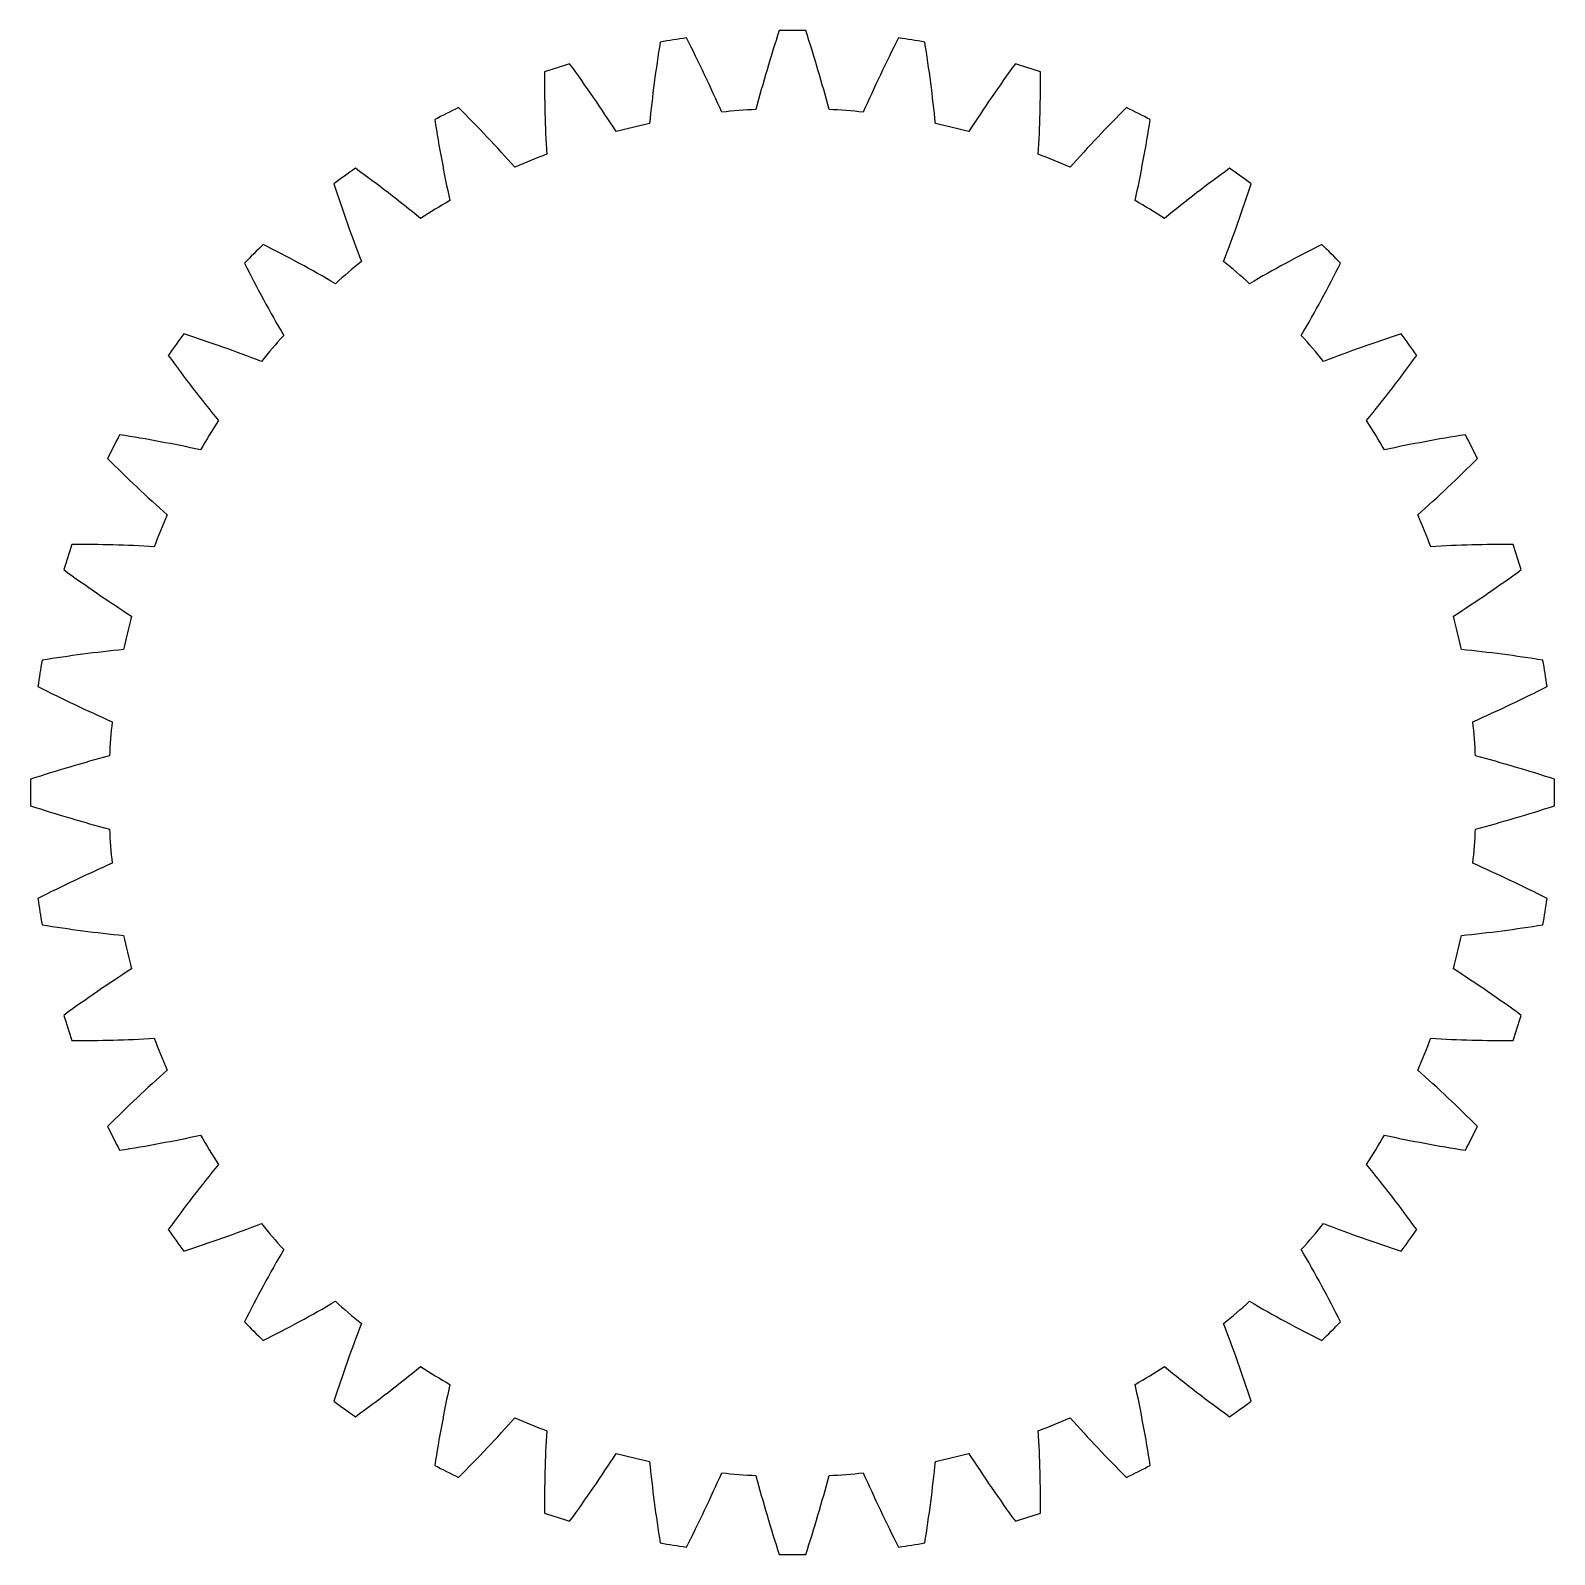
# Model space of a CAD drawing. Header units: millimetres. Extents: x -63 to 63, y -63 to 63.
import ezdxf

# ---------------------------------------------------------------- set-up
doc = ezdxf.new("R2010")
doc.units = ezdxf.units.MM
doc.layers.add('PROFILE', color=1, linetype='CONTINUOUS')

msp = doc.modelspace()

# ---------------------------------------------------------------- linework, layer by layer
at = {"layer": 'PROFILE'}
msp.add_lwpolyline([(56.469203, -3.021861, 0.014845), (62.990466, -1.095969, 0.008699), (62.990466, 1.095969, 0.014845), (56.469203, 3.021861, 0.012539), (56.246696, 5.849073, 0.014845), (62.386397, 8.771404, 0.008699), (62.043502, 10.936356, 0.014845), (55.30125, 11.818386, 0.012539), (54.63921, 14.575983, 0.014845), (60.246167, 18.422796, 0.008699), (59.56882, 20.507453, 0.014845), (52.771597, 20.323903, 0.012539), (51.686324, 22.943984, 0.014845), (56.622476, 27.620557, 0.008699), (55.627357, 29.573589, 0.014845), (48.942532, 28.328979, 0.012539), (47.46075, 30.747028, 0.014845), (51.604552, 36.138209, 0.008699), (50.316163, 37.911525, 0.014845), (43.90834, 35.636501, 0.012539), (42.066534, 37.792978, 0.014845), (45.315953, 43.766018, 0.008699), (43.766018, 45.315953, 0.014845), (37.792978, 42.066534, 0.012539), (35.636501, 43.90834, 0.014845), (37.911525, 50.316163, 0.008699), (36.138209, 51.604552, 0.014845), (30.747028, 47.46075, 0.012539), (28.328979, 48.942532, 0.014845), (29.573589, 55.627357, 0.008699), (27.620557, 56.622476, 0.014845), (22.943984, 51.686324, 0.012539), (20.323903, 52.771597, 0.014845), (20.507453, 59.56882, 0.008699), (18.422796, 60.246167, 0.014845), (14.575983, 54.63921, 0.012539), (11.818386, 55.30125, 0.014845), (10.936356, 62.043502, 0.008699), (8.771404, 62.386397, 0.014845), (5.849073, 56.246696, 0.012539), (3.021861, 56.469203, 0.014845), (1.095969, 62.990466, 0.008699), (-1.095969, 62.990466, 0.014845), (-3.021861, 56.469203, 0.012539), (-5.849073, 56.246696, 0.014845), (-8.771404, 62.386397, 0.008699), (-10.936356, 62.043502, 0.014845), (-11.818386, 55.30125, 0.012539), (-14.575983, 54.63921, 0.014845), (-18.422796, 60.246167, 0.008699), (-20.507453, 59.56882, 0.014845), (-20.323903, 52.771597, 0.012539), (-22.943984, 51.686324, 0.014845), (-27.620557, 56.622476, 0.008699), (-29.573589, 55.627357, 0.014845), (-28.328979, 48.942532, 0.012539), (-30.747028, 47.46075, 0.014845), (-36.138209, 51.604552, 0.008699), (-37.911525, 50.316163, 0.014845), (-35.636501, 43.90834, 0.012539), (-37.792978, 42.066534, 0.014845), (-43.766018, 45.315953, 0.008699), (-45.315953, 43.766018, 0.014845), (-42.066534, 37.792978, 0.012539), (-43.90834, 35.636501, 0.014845), (-50.316163, 37.911525, 0.008699), (-51.604552, 36.138209, 0.014845), (-47.46075, 30.747028, 0.012539), (-48.942532, 28.328979, 0.014845), (-55.627357, 29.573589, 0.008699), (-56.622476, 27.620557, 0.014845), (-51.686324, 22.943984, 0.012539), (-52.771597, 20.323903, 0.014845), (-59.56882, 20.507453, 0.008699), (-60.246167, 18.422796, 0.014845), (-54.63921, 14.575983, 0.012539), (-55.30125, 11.818386, 0.014845), (-62.043502, 10.936356, 0.008699), (-62.386397, 8.771404, 0.014845), (-56.246696, 5.849073, 0.012539), (-56.469203, 3.021861, 0.014845), (-62.990466, 1.095969, 0.008699), (-62.990466, -1.095969, 0.014845), (-56.469203, -3.021861, 0.012539), (-56.246696, -5.849073, 0.014845), (-62.386397, -8.771404, 0.008699), (-62.043502, -10.936356, 0.014845), (-55.30125, -11.818386, 0.012539), (-54.63921, -14.575983, 0.014845), (-60.246167, -18.422796, 0.008699), (-59.56882, -20.507453, 0.014845), (-52.771597, -20.323903, 0.012539), (-51.686324, -22.943984, 0.014845), (-56.622476, -27.620557, 0.008699), (-55.627357, -29.573589, 0.014845), (-48.942532, -28.328979, 0.012539), (-47.46075, -30.747028, 0.014845), (-51.604552, -36.138209, 0.008699), (-50.316163, -37.911525, 0.014845), (-43.90834, -35.636501, 0.012539), (-42.066534, -37.792978, 0.014845), (-45.315953, -43.766018, 0.008699), (-43.766018, -45.315953, 0.014845), (-37.792978, -42.066534, 0.012539), (-35.636501, -43.90834, 0.014845), (-37.911525, -50.316163, 0.008699), (-36.138209, -51.604552, 0.014845), (-30.747028, -47.46075, 0.012539), (-28.328979, -48.942532, 0.014845), (-29.573589, -55.627357, 0.008699), (-27.620557, -56.622476, 0.014845), (-22.943984, -51.686324, 0.012539), (-20.323903, -52.771597, 0.014845), (-20.507453, -59.56882, 0.008699), (-18.422796, -60.246167, 0.014845), (-14.575983, -54.63921, 0.012539), (-11.818386, -55.30125, 0.014845), (-10.936356, -62.043502, 0.008699), (-8.771404, -62.386397, 0.014845), (-5.849073, -56.246696, 0.012539), (-3.021861, -56.469203, 0.014845), (-1.095969, -62.990466, 0.008699), (1.095969, -62.990466, 0.014845), (3.021861, -56.469203, 0.012539), (5.849073, -56.246696, 0.014845), (8.771404, -62.386397, 0.008699), (10.936356, -62.043502, 0.014845), (11.818386, -55.30125, 0.012539), (14.575983, -54.63921, 0.014845), (18.422796, -60.246167, 0.008699), (20.507453, -59.56882, 0.014845), (20.323903, -52.771597, 0.012539), (22.943984, -51.686324, 0.014845), (27.620557, -56.622476, 0.008699), (29.573589, -55.627357, 0.014845), (28.328979, -48.942532, 0.012539), (30.747028, -47.46075, 0.014845), (36.138209, -51.604552, 0.008699), (37.911525, -50.316163, 0.014845), (35.636501, -43.90834, 0.012539), (37.792978, -42.066534, 0.014845), (43.766018, -45.315953, 0.008699), (45.315953, -43.766018, 0.014845), (42.066534, -37.792978, 0.012539), (43.90834, -35.636501, 0.014845), (50.316163, -37.911525, 0.008699), (51.604552, -36.138209, 0.014845), (47.46075, -30.747028, 0.012539), (48.942532, -28.328979, 0.014845), (55.627357, -29.573589, 0.008699), (56.622476, -27.620557, 0.014845), (51.686324, -22.943984, 0.012539), (52.771597, -20.323903, 0.014845), (59.56882, -20.507453, 0.008699), (60.246167, -18.422796, 0.014845), (54.63921, -14.575983, 0.012539), (55.30125, -11.818386, 0.014845), (62.043502, -10.936356, 0.008699), (62.386397, -8.771404, 0.014845), (56.246696, -5.849073, 0.012539)], format="xyb", close=True, dxfattribs=at)

doc.saveas('drawing.dxf')
